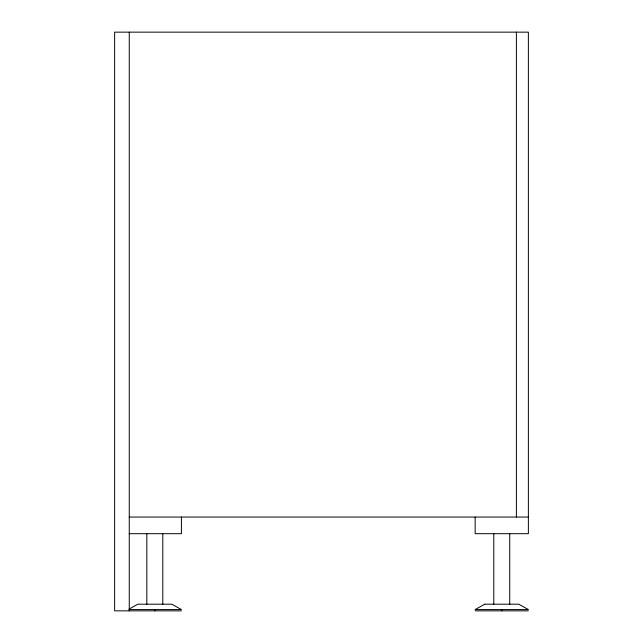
<?xml version="1.0" encoding="UTF-8"?>
<svg xmlns="http://www.w3.org/2000/svg" width="643" height="643" viewBox="0 0 643 643"><rect width="100%" height="100%" fill="white"/><g stroke="black" fill="none" stroke-linecap="round" stroke-linejoin="round"><path stroke-width="0.96" d="M129.074 609.082L137.779 604.195L171.834 604.195L181.414 609.564L129.106 609.564M129.203 517.06L528.369 517.06M129.203 533.69L181.414 533.69L181.414 517.06M181.414 610.85L114.631 610.85L114.631 32.15L528.369 32.15L528.369 533.69L475.153 533.69L475.153 517.06M475.153 610.85L528.369 610.85M516.393 32.15L516.393 517.06M509.738 533.69L509.738 604.195M501.765 609.564L501.765 610.85M493.784 533.69L493.784 604.195M162.792 533.69L162.792 604.195M154.81 609.564L154.81 610.85M146.829 533.69L146.829 604.195M129.267 32.15L129.267 610.85M484.734 604.195L475.153 609.564L528.369 609.564L518.788 604.195L484.734 604.195"/></g></svg>
